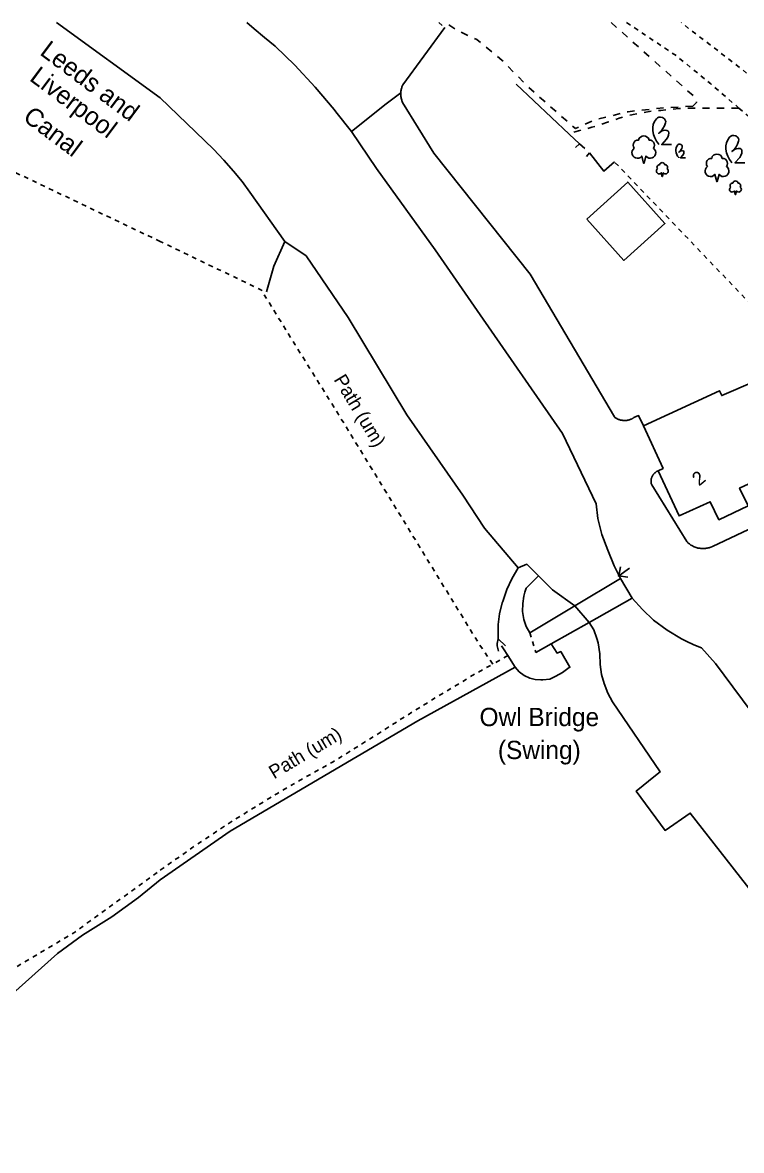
# Model space of a CAD drawing. Extents: x 421500 to 422711, y 436000 to 437000.
# Drawn here: x 421984.9 to 422063.6, y 436876.6 to 437000 of the extents above; entities that cross this region are included whole.
import ezdxf

# ---------------------------------------------------------------- set-up
doc = ezdxf.new("R2010")
doc.units = 0
doc.linetypes.add('716709-ExBase$0$OS-DASHEDLINE', pattern=[1, 0.5, -0.5])
doc.linetypes.add('716709-ExBase$0$OS-LANDFORM', pattern=[1.6, 0.8, -0.8])
doc.layers.get('0').update_dxf_attribs({"color": 210})
for name, color, linetype in [('716709-ExBase$0$OS-AREA_MOSAIC', 8, 'Continuous'), ('716709-ExBase$0$OS-LINE_0001_BLG_OUTLINE', 7, 'Continuous'), ('716709-ExBase$0$OS-LINE_0021_ROAD_OR_TRACK', 8, '716709-ExBase$0$OS-DASHEDLINE'), ('716709-ExBase$0$OS-LINE_0030_OBSTRUCTING_FEAT', 8, 'Continuous'), ('716709-ExBase$0$OS-LINE_0032_PATH_OR_EDGE', 8, '716709-ExBase$0$OS-DASHEDLINE'), ('716709-ExBase$0$OS-LINE_0036_VEGET_EDGE_LIMIT', 8, '716709-ExBase$0$OS-LANDFORM'), ('716709-ExBase$0$OS-LINE_0059_WATER_EDGE_LIMIT', 8, 'Continuous'), ('716709-ExBase$0$OS-LINE_0374_TOP_OF_SLOPE', 8, '716709-ExBase$0$OS-LANDFORM'), ('716709-ExBase$0$OS-LINE_0376_BOT_SLOPE_CLIFF', 8, '716709-ExBase$0$OS-LANDFORM'), ('716709-ExBase$0$OS-PT_0026_BENCH_MARK_LOCN', 8, 'Continuous'), ('716709-ExBase$0$OS-SYMB_0026_BENCH_MARK', 8, 'Continuous'), ('716709-ExBase$0$OS-TEXT_BUILDING_OR_STRUCTURE', 4, 'Continuous'), ('716709-ExBase$0$OS-TEXT_INLAND_WATER', 4, 'Continuous'), ('716709-ExBase$0$OS-TEXT_ROADSIDE', 4, 'Continuous'), ('716709-ExBase$0$OS-TEXT_STRUCTURE', 4, 'Continuous')]:
    doc.layers.add(name, color=color, linetype=linetype)
doc.styles.add('716709-ExBase$0$Standard', font='romans.shx')

# ---------------------------------------------------------------- blocks, each defined once
blk = doc.blocks.new('716709-ExBase$0$OS-BENCH MARK')
at = {"linetype": 'Continuous'}
blk.add_line((1.42, 0), (0, 0), dxfattribs=at)
at = {"linetype": 'Continuous', "flags": 128}
blk.add_lwpolyline([(0.707, 0.707), (0, 0), (0.707, -0.707)], dxfattribs=at)
blk = doc.blocks.new('716709-ExBase$0$OS-SE2236NWM0000083118')
at = {"layer": '716709-ExBase$0$OS-AREA_MOSAIC'}
for points in [[(-21.08, 16.24), (-22.16, 16.24), (-21.63, 16.84), (-21.5, 17.05), (-21.42, 17.28), (-21.39, 17.53), (-21.42, 17.65), (-21.49, 17.74), (-21.59, 17.79), (-21.8, 17.82), (-22.01, 17.78), (-22.19, 17.69), (-22.48, 17.47), (-22.23, 17.71), (-22.03, 17.98), (-21.87, 18.28), (-21.75, 18.61), (-21.73, 18.76), (-21.77, 18.91), (-21.86, 19.04), (-22.07, 19.18), (-22.31, 19.24), (-22.47, 19.22), (-22.62, 19.15), (-22.75, 19.05), (-22.95, 18.76), (-23.09, 18.44), (-23.15, 18.09), (-23.14, 17.74), (-23.07, 17.35), (-22.93, 16.98), (-22.75, 16.62), (-22.52, 16.3), (-22.48, 16.23)], [(-25.16, 15.83), (-25.29, 15.7), (-25.38, 15.54), (-25.42, 15.36), (-25.4, 15.17), (-25.32, 15), (-25.19, 14.87), (-25.03, 14.78), (-24.84, 14.74), (-24.66, 14.76), (-24.49, 14.84), (-24.35, 14.97), (-24.35, 14.97), (-24.15, 14.19), (-24.1, 14.19), (-23.89, 14.98), (-23.75, 14.85), (-23.58, 14.76), (-23.4, 14.74), (-23.21, 14.77), (-23.05, 14.86), (-22.92, 15), (-22.84, 15.17), (-22.82, 15.36), (-22.85, 15.54), (-22.95, 15.71), (-23.08, 15.84), (-23, 15.99), (-22.96, 16.17), (-22.99, 16.35), (-23.07, 16.51), (-23.2, 16.63), (-23.36, 16.71), (-23.54, 16.73), (-23.62, 16.92), (-23.75, 17.06), (-23.93, 17.16), (-24.12, 17.19), (-24.32, 17.16), (-24.49, 17.06), (-24.63, 16.92), (-24.7, 16.73), (-24.88, 16.71), (-25.05, 16.63), (-25.18, 16.51), (-25.26, 16.34), (-25.28, 16.16), (-25.25, 15.99), (-25.16, 15.83)], [(-19.58, 14.79), (-20.12, 14.79), (-19.86, 15.09), (-19.79, 15.19), (-19.75, 15.31), (-19.74, 15.43), (-19.75, 15.49), (-19.79, 15.54), (-19.84, 15.56), (-19.94, 15.57), (-20.04, 15.56), (-20.14, 15.51), (-20.28, 15.4), (-20.16, 15.52), (-20.06, 15.66), (-19.97, 15.81), (-19.92, 15.97), (-19.91, 16.05), (-19.93, 16.12), (-19.97, 16.18), (-20.08, 16.26), (-20.2, 16.28), (-20.28, 16.28), (-20.35, 16.24), (-20.41, 16.19), (-20.52, 16.05), (-20.59, 15.89), (-20.62, 15.71), (-20.61, 15.54), (-20.57, 15.34), (-20.51, 15.15), (-20.42, 14.98), (-20.3, 14.82), (-20.28, 14.78)], [(-13.08, 14.24), (-14.16, 14.24), (-13.63, 14.84), (-13.5, 15.05), (-13.42, 15.28), (-13.39, 15.53), (-13.42, 15.65), (-13.49, 15.74), (-13.59, 15.79), (-13.8, 15.82), (-14.01, 15.78), (-14.19, 15.69), (-14.48, 15.47), (-14.23, 15.71), (-14.03, 15.98), (-13.87, 16.28), (-13.75, 16.61), (-13.73, 16.76), (-13.77, 16.91), (-13.86, 17.04), (-14.07, 17.18), (-14.31, 17.24), (-14.47, 17.22), (-14.62, 17.15), (-14.75, 17.05), (-14.95, 16.76), (-15.09, 16.44), (-15.15, 16.09), (-15.14, 15.74), (-15.07, 15.35), (-14.93, 14.98), (-14.75, 14.62), (-14.52, 14.3), (-14.48, 14.23)], [(-17.16, 13.83), (-17.29, 13.7), (-17.38, 13.54), (-17.42, 13.36), (-17.4, 13.17), (-17.32, 13), (-17.19, 12.87), (-17.03, 12.78), (-16.84, 12.74), (-16.66, 12.76), (-16.49, 12.84), (-16.35, 12.97), (-16.35, 12.97), (-16.15, 12.19), (-16.1, 12.19), (-15.89, 12.98), (-15.75, 12.85), (-15.58, 12.76), (-15.4, 12.74), (-15.21, 12.77), (-15.05, 12.86), (-14.92, 13), (-14.84, 13.17), (-14.82, 13.36), (-14.85, 13.54), (-14.95, 13.71), (-15.08, 13.84), (-15, 13.99), (-14.96, 14.17), (-14.99, 14.35), (-15.07, 14.51), (-15.2, 14.63), (-15.36, 14.71), (-15.54, 14.73), (-15.62, 14.92), (-15.75, 15.06), (-15.93, 15.16), (-16.12, 15.19), (-16.32, 15.16), (-16.49, 15.06), (-16.63, 14.92), (-16.7, 14.73), (-16.88, 14.71), (-17.05, 14.63), (-17.18, 14.51), (-17.26, 14.34), (-17.28, 14.16), (-17.25, 13.99), (-17.16, 13.83)], [(-22.62, 13.58), (-22.69, 13.52), (-22.73, 13.44), (-22.75, 13.34), (-22.74, 13.25), (-22.7, 13.17), (-22.64, 13.1), (-22.56, 13.05), (-22.46, 13.04), (-22.37, 13.05), (-22.29, 13.09), (-22.22, 13.15), (-22.22, 13.15), (-22.12, 12.76), (-22.09, 12.76), (-21.99, 13.16), (-21.92, 13.09), (-21.83, 13.05), (-21.74, 13.04), (-21.65, 13.05), (-21.57, 13.1), (-21.5, 13.17), (-21.46, 13.25), (-21.45, 13.35), (-21.47, 13.44), (-21.51, 13.52), (-21.58, 13.58), (-21.54, 13.66), (-21.52, 13.75), (-21.54, 13.84), (-21.58, 13.92), (-21.64, 13.98), (-21.72, 14.02), (-21.81, 14.03), (-21.85, 14.13), (-21.92, 14.2), (-22.01, 14.25), (-22.1, 14.26), (-22.2, 14.25), (-22.29, 14.2), (-22.36, 14.13), (-22.39, 14.03), (-22.48, 14.02), (-22.57, 13.98), (-22.63, 13.92), (-22.67, 13.84), (-22.68, 13.75), (-22.67, 13.66), (-22.62, 13.58)], [(-11.58, 12.79), (-12.12, 12.79), (-11.86, 13.09), (-11.79, 13.19), (-11.75, 13.31), (-11.74, 13.43), (-11.75, 13.49), (-11.79, 13.54), (-11.84, 13.56), (-11.94, 13.57), (-12.04, 13.56), (-12.14, 13.51), (-12.28, 13.4), (-12.16, 13.52), (-12.06, 13.66), (-11.97, 13.81), (-11.92, 13.97), (-11.91, 14.05), (-11.93, 14.12), (-11.97, 14.18), (-12.08, 14.26), (-12.2, 14.28), (-12.28, 14.28), (-12.35, 14.24), (-12.41, 14.19), (-12.52, 14.05), (-12.59, 13.89), (-12.62, 13.71), (-12.61, 13.54), (-12.57, 13.34), (-12.51, 13.15), (-12.42, 12.98), (-12.3, 12.82), (-12.28, 12.78)], [(-14.62, 11.58), (-14.69, 11.52), (-14.73, 11.44), (-14.75, 11.34), (-14.74, 11.25), (-14.7, 11.17), (-14.64, 11.1), (-14.56, 11.05), (-14.46, 11.04), (-14.37, 11.05), (-14.29, 11.09), (-14.22, 11.15), (-14.22, 11.15), (-14.12, 10.76), (-14.09, 10.76), (-13.99, 11.16), (-13.92, 11.09), (-13.83, 11.05), (-13.74, 11.04), (-13.65, 11.05), (-13.57, 11.1), (-13.5, 11.17), (-13.46, 11.25), (-13.45, 11.35), (-13.47, 11.44), (-13.51, 11.52), (-13.58, 11.58), (-13.54, 11.66), (-13.52, 11.75), (-13.54, 11.84), (-13.58, 11.92), (-13.64, 11.98), (-13.72, 12.02), (-13.81, 12.03), (-13.85, 12.13), (-13.92, 12.2), (-14.01, 12.25), (-14.1, 12.26), (-14.2, 12.25), (-14.29, 12.2), (-14.36, 12.13), (-14.39, 12.03), (-14.48, 12.02), (-14.57, 11.98), (-14.63, 11.92), (-14.67, 11.84), (-14.68, 11.75), (-14.67, 11.66), (-14.62, 11.58)], [(-4.08, -4.76), (-5.16, -4.76), (-4.63, -4.16), (-4.5, -3.95), (-4.42, -3.72), (-4.39, -3.47), (-4.42, -3.35), (-4.49, -3.26), (-4.59, -3.21), (-4.8, -3.18), (-5.01, -3.22), (-5.19, -3.31), (-5.48, -3.53), (-5.23, -3.29), (-5.03, -3.02), (-4.87, -2.72), (-4.75, -2.39), (-4.73, -2.24), (-4.77, -2.09), (-4.86, -1.96), (-5.07, -1.82), (-5.31, -1.76), (-5.47, -1.78), (-5.62, -1.85), (-5.75, -1.95), (-5.95, -2.24), (-6.09, -2.56), (-6.15, -2.91), (-6.14, -3.26), (-6.07, -3.65), (-5.93, -4.02), (-5.75, -4.38), (-5.52, -4.7), (-5.48, -4.77)], [(6.84, -4.17), (6.71, -4.3), (6.62, -4.46), (6.58, -4.64), (6.6, -4.83), (6.68, -5), (6.81, -5.13), (6.97, -5.22), (7.16, -5.26), (7.34, -5.24), (7.51, -5.16), (7.65, -5.03), (7.65, -5.03), (7.85, -5.81), (7.9, -5.81), (8.11, -5.02), (8.25, -5.15), (8.42, -5.24), (8.6, -5.26), (8.79, -5.23), (8.95, -5.14), (9.08, -5), (9.16, -4.83), (9.18, -4.64), (9.15, -4.46), (9.05, -4.29), (8.92, -4.16), (9, -4.01), (9.04, -3.83), (9.01, -3.65), (8.93, -3.49), (8.8, -3.37), (8.64, -3.29), (8.46, -3.27), (8.38, -3.08), (8.25, -2.94), (8.07, -2.84), (7.88, -2.81), (7.68, -2.84), (7.51, -2.94), (7.37, -3.08), (7.3, -3.27), (7.12, -3.29), (6.95, -3.37), (6.82, -3.49), (6.74, -3.66), (6.72, -3.84), (6.75, -4.01), (6.84, -4.17)], [(9.15, -3.18), (9.25, -3.38), (9.48, -3.7), (9.52, -3.77)], [(-7.09, -6.8), (-6.89, -6.02), (-6.75, -6.15), (-6.58, -6.24), (-6.4, -6.26), (-6.21, -6.23), (-6.05, -6.14), (-5.92, -6), (-5.84, -5.83), (-5.82, -5.64), (-5.85, -5.46), (-5.95, -5.29), (-6.08, -5.16), (-6, -5.01), (-5.96, -4.83), (-5.99, -4.65), (-6.07, -4.49), (-6.2, -4.37), (-6.36, -4.29), (-6.54, -4.27), (-6.62, -4.08), (-6.75, -3.94), (-6.93, -3.84), (-7.12, -3.81), (-7.32, -3.84), (-7.49, -3.94), (-7.63, -4.08), (-7.7, -4.27), (-7.88, -4.29), (-8.05, -4.37), (-8.18, -4.49), (-8.26, -4.66), (-8.28, -4.84), (-8.25, -5.01), (-8.16, -5.17)], [(-2.58, -6.21), (-3.12, -6.21), (-2.86, -5.91), (-2.79, -5.81), (-2.75, -5.69), (-2.74, -5.57), (-2.75, -5.51), (-2.79, -5.46), (-2.84, -5.44), (-2.94, -5.43), (-3.04, -5.44), (-3.14, -5.49), (-3.28, -5.6), (-3.16, -5.48), (-3.06, -5.34), (-2.97, -5.19), (-2.92, -5.03), (-2.91, -4.95), (-2.93, -4.88), (-2.97, -4.82), (-3.08, -4.74), (-3.2, -4.72), (-3.28, -4.72), (-3.35, -4.76), (-3.41, -4.81), (-3.52, -4.95), (-3.59, -5.11), (-3.62, -5.29), (-3.61, -5.46), (-3.57, -5.66), (-3.51, -5.85), (-3.42, -6.02), (-3.3, -6.18), (-3.28, -6.22)], [(-8.16, -5.17), (-8.29, -5.3), (-8.38, -5.46)], [(-7.64, -6.23), (-7.49, -6.16), (-7.35, -6.03), (-7.35, -6.03), (-7.17, -6.72)], [(9.38, -6.42), (9.31, -6.48), (9.27, -6.56), (9.25, -6.66), (9.26, -6.75), (9.3, -6.83), (9.36, -6.9), (9.44, -6.95), (9.54, -6.96), (9.63, -6.95), (9.71, -6.91), (9.78, -6.85), (9.78, -6.85), (9.88, -7.24), (9.91, -7.24), (10.01, -6.84), (10.08, -6.91), (10.17, -6.95), (10.26, -6.96), (10.35, -6.95), (10.43, -6.9), (10.5, -6.83), (10.54, -6.75), (10.55, -6.65), (10.53, -6.56), (10.49, -6.48), (10.42, -6.42), (10.46, -6.34), (10.48, -6.25), (10.46, -6.16), (10.42, -6.08), (10.36, -6.02), (10.28, -5.98), (10.19, -5.97), (10.15, -5.87), (10.08, -5.8), (9.99, -5.75), (9.9, -5.74), (9.8, -5.75), (9.71, -5.8), (9.64, -5.87), (9.61, -5.97), (9.52, -5.98), (9.43, -6.02), (9.37, -6.08), (9.33, -6.16), (9.32, -6.25), (9.33, -6.34), (9.38, -6.42)], [(-5.62, -7.42), (-5.69, -7.48), (-5.73, -7.56), (-5.75, -7.66), (-5.74, -7.75), (-5.7, -7.83), (-5.64, -7.9), (-5.56, -7.95), (-5.46, -7.96), (-5.37, -7.95), (-5.29, -7.91), (-5.22, -7.85), (-5.22, -7.85), (-5.12, -8.24), (-5.09, -8.24), (-4.99, -7.84), (-4.92, -7.91), (-4.83, -7.95), (-4.74, -7.96), (-4.65, -7.95), (-4.57, -7.9), (-4.5, -7.83), (-4.46, -7.75), (-4.45, -7.65), (-4.47, -7.56), (-4.51, -7.48), (-4.58, -7.42), (-4.54, -7.34), (-4.52, -7.25), (-4.54, -7.16), (-4.58, -7.08), (-4.64, -7.02), (-4.72, -6.98), (-4.81, -6.97), (-4.85, -6.87), (-4.92, -6.8), (-5.01, -6.75), (-5.1, -6.74), (-5.2, -6.75), (-5.29, -6.8), (-5.36, -6.87), (-5.39, -6.97), (-5.48, -6.98), (-5.57, -7.02), (-5.63, -7.08), (-5.67, -7.16), (-5.68, -7.25), (-5.67, -7.34), (-5.62, -7.42)], [(7.92, -15.76), (6.84, -15.76), (7.37, -15.16), (7.5, -14.95), (7.58, -14.72), (7.61, -14.47), (7.58, -14.35), (7.51, -14.26), (7.41, -14.21), (7.2, -14.18), (6.99, -14.22), (6.81, -14.31), (6.52, -14.53), (6.77, -14.29), (6.97, -14.02), (7.13, -13.72), (7.25, -13.39), (7.27, -13.24), (7.23, -13.09), (7.14, -12.96), (6.93, -12.82), (6.69, -12.76), (6.53, -12.78), (6.38, -12.85), (6.25, -12.95), (6.05, -13.24), (5.91, -13.56), (5.85, -13.91), (5.86, -14.26), (5.93, -14.65), (6.07, -15.02), (6.25, -15.38), (6.48, -15.7), (6.52, -15.77)], [(22.13, -13.13), (22.05, -13.24), (21.91, -13.56), (21.85, -13.91), (21.86, -14.26), (21.93, -14.65), (22.07, -15.02), (22.25, -15.38), (22.48, -15.7), (22.52, -15.77)], [(23.92, -15.76), (22.84, -15.76), (23.37, -15.16), (23.5, -14.95), (23.58, -14.72), (23.61, -14.47), (23.58, -14.35), (23.51, -14.26), (23.41, -14.21), (23.2, -14.18), (22.99, -14.22), (22.81, -14.31), (22.52, -14.53), (22.77, -14.29), (22.97, -14.02), (23.11, -13.77)], [(6.03, -15.86), (6.04, -15.83), (6.01, -15.65), (5.93, -15.49), (5.8, -15.37), (5.68, -15.31)], [(9.42, -17.21), (8.88, -17.21), (9.14, -16.91), (9.21, -16.81), (9.25, -16.69), (9.26, -16.57), (9.25, -16.51), (9.21, -16.46), (9.16, -16.44), (9.06, -16.43), (8.96, -16.44), (8.86, -16.49), (8.72, -16.6), (8.84, -16.48), (8.94, -16.34), (9.03, -16.19), (9.08, -16.03), (9.09, -15.95), (9.07, -15.88), (9.03, -15.82), (8.92, -15.74), (8.8, -15.72), (8.72, -15.72), (8.65, -15.76), (8.59, -15.81), (8.48, -15.95), (8.41, -16.11), (8.38, -16.29), (8.39, -16.46), (8.43, -16.66), (8.49, -16.85), (8.58, -17.02), (8.7, -17.18), (8.72, -17.22)], [(19.84, -16.17), (19.71, -16.3), (19.62, -16.46), (19.58, -16.64), (19.6, -16.83), (19.68, -17), (19.81, -17.13), (19.97, -17.22), (20.16, -17.26), (20.34, -17.24), (20.51, -17.16), (20.65, -17.03), (20.65, -17.03), (20.85, -17.81), (20.9, -17.81), (21.11, -17.02), (21.25, -17.15), (21.42, -17.24), (21.6, -17.26), (21.79, -17.23), (21.95, -17.14), (22.08, -17), (22.16, -16.83), (22.18, -16.64), (22.15, -16.46), (22.05, -16.29), (21.92, -16.16), (22, -16.01), (22.04, -15.83), (22.01, -15.65), (21.93, -15.49), (21.8, -15.37), (21.64, -15.29), (21.46, -15.27), (21.38, -15.08), (21.25, -14.94), (21.07, -14.84), (20.88, -14.81), (20.68, -14.84), (20.51, -14.94), (20.37, -15.08), (20.3, -15.27), (20.12, -15.29), (19.95, -15.37), (19.82, -15.49), (19.74, -15.66), (19.72, -15.84), (19.75, -16.01), (19.84, -16.17)], [(25.42, -17.21), (24.88, -17.21), (25.14, -16.91), (25.21, -16.81), (25.25, -16.69), (25.26, -16.57), (25.25, -16.51), (25.21, -16.46), (25.16, -16.44), (25.06, -16.43), (24.96, -16.44), (24.86, -16.49), (24.72, -16.6), (24.84, -16.48), (24.94, -16.34), (25.03, -16.19), (25.08, -16.03), (25.09, -15.95), (25.07, -15.88), (25.03, -15.82), (24.92, -15.74), (24.8, -15.72), (24.72, -15.72), (24.65, -15.76), (24.59, -15.81), (24.48, -15.95), (24.41, -16.11), (24.38, -16.29), (24.39, -16.46), (24.43, -16.66), (24.49, -16.85), (24.58, -17.02), (24.7, -17.18), (24.72, -17.22)], [(7.47, -18.29), (7.48, -18.25), (7.46, -18.16), (7.42, -18.08), (7.36, -18.02), (7.28, -17.98)], [(22.38, -18.42), (22.31, -18.48), (22.27, -18.56), (22.25, -18.66), (22.26, -18.75), (22.3, -18.83), (22.36, -18.9), (22.44, -18.95), (22.54, -18.96), (22.63, -18.95), (22.71, -18.91), (22.78, -18.85), (22.78, -18.85), (22.88, -19.24), (22.91, -19.24), (23.01, -18.84), (23.08, -18.91), (23.17, -18.95), (23.26, -18.96), (23.35, -18.95), (23.43, -18.9), (23.5, -18.83), (23.54, -18.75), (23.55, -18.65), (23.53, -18.56), (23.49, -18.48), (23.42, -18.42), (23.46, -18.34), (23.48, -18.25), (23.46, -18.16), (23.42, -18.08), (23.36, -18.02), (23.28, -17.98), (23.19, -17.97), (23.15, -17.87), (23.08, -17.8), (22.99, -17.75), (22.9, -17.74), (22.8, -17.75), (22.71, -17.8), (22.64, -17.87), (22.61, -17.97), (22.52, -17.98), (22.43, -18.02), (22.37, -18.08), (22.33, -18.16), (22.32, -18.25), (22.33, -18.34), (22.38, -18.42)]]:
    blk.add_lwpolyline(points, dxfattribs=at)
blk = doc.blocks.new('716709-ExBase$0$OS-DOT')
at = {"linetype": 'Continuous'}
blk.add_circle((0, 0), 0.05, dxfattribs=at)

msp = doc.modelspace()

# ---------------------------------------------------------------- linework, layer by layer
at = {"layer": '716709-ExBase$0$OS-LINE_0001_BLG_OUTLINE', "flags": 128}
for points in [[(422052.83, 436955.88), (422061.17, 436959.73), (422061.4, 436959.2), (422065.04, 436960.78), (422066.8, 436956.73), (422067.35, 436956.97), (422069.53, 436951.94), (422063.35, 436949.08), (422064.28, 436947.15), (422061.09, 436945.62), (422060.14, 436947.6), (422056.74, 436946.04), (422054.46, 436950.99)], [(422054.46, 436950.99), (422054.98, 436951.23), (422052.83, 436955.88)]]:
    msp.add_lwpolyline(points, dxfattribs=at)
at = {"layer": '716709-ExBase$0$OS-LINE_0021_ROAD_OR_TRACK', "flags": 128}
for points in [[(422051, 437000), (422056.45, 436996.35), (422060.2, 436993.3), (422063.28, 436990.65)], [(422085.16, 436973.2), (422079.8, 436979.75), (422074.1, 436985.55), (422069.6, 436989.95), (422063.6, 436994.9), (422056.95, 437000)], [(422063.28, 436990.65), (422064.15, 436989.9), (422070.25, 436984.35), (422074.85, 436979.7), (422080.1, 436974.05), (422084.2, 436969.3), (422088.5, 436964.75), (422092.25, 436961.6), (422097.9, 436958.1), (422102.3, 436955.2), (422105, 436953.85), (422107.25, 436952.6)]]:
    msp.add_lwpolyline(points, dxfattribs=at)
at = {"layer": '716709-ExBase$0$OS-LINE_0030_OBSTRUCTING_FEAT'}
for p, q in [((422044.72, 436987.81), (422038.9, 436993.25)), ((422045.85, 436986.75), (422044.72, 436987.81)), ((422045.4, 436986.35), (422045.85, 436986.75)), ((422046.6, 436985.35), (422046.95, 436985.75)), ((422050.34, 436939.21), (422045.33, 436936.21)), ((422051.62, 436937.03), (422046.9, 436934.4)), ((422045.33, 436936.21), (422040.4, 436933.25)), ((422046.9, 436934.4), (422042.73, 436932.04)), ((422036.95, 436932.6), (422037.75, 436931.85)), ((422037.3, 436931.85), (422037.54, 436931.49)), ((422042.73, 436932.04), (422041.08, 436931.11)), ((422037.54, 436931.49), (422038, 436930.76)), ((422038, 436930.76), (422038.8, 436929.5))]:
    msp.add_line(p, q, dxfattribs=at)
at = {"layer": '716709-ExBase$0$OS-LINE_0030_OBSTRUCTING_FEAT', "flags": 128}
for points in [[(422031.13, 436999.45), (422026.52, 436993.19), (422026.46, 436993.05), (422026.43, 436992.96), (422026.4, 436992.87), (422026.37, 436992.78), (422026.35, 436992.68), (422026.33, 436992.59), (422026.32, 436992.49), (422026.31, 436992.4), (422026.3, 436992.3)], [(422026.3, 436992.3), (422024.7, 436991.1), (422020.9, 436988.09)], [(422026.3, 436992.3), (422026.3, 436992.2), (422026.3, 436992.1), (422026.31, 436992.01), (422026.32, 436991.91), (422026.33, 436991.81), (422026.35, 436991.72), (422026.37, 436991.62), (422026.4, 436991.53), (422026.43, 436991.44), (422026.46, 436991.35), (422026.5, 436991.26), (422029.93, 436985.73), (422040.46, 436972.47), (422049.66, 436956.87), (422049.72, 436956.82), (422049.78, 436956.78), (422049.85, 436956.74), (422049.91, 436956.7), (422049.98, 436956.67), (422050.05, 436956.63), (422050.12, 436956.6), (422050.19, 436956.58), (422050.26, 436956.55), (422050.33, 436956.53), (422050.43, 436956.51), (422050.5, 436956.5), (422050.58, 436956.49), (422050.66, 436956.48), (422050.73, 436956.48), (422050.81, 436956.48), (422050.88, 436956.48), (422050.96, 436956.48), (422051.03, 436956.49), (422051.11, 436956.51), (422051.18, 436956.52), (422051.26, 436956.54), (422051.33, 436956.56), (422051.4, 436956.59), (422051.47, 436956.61), (422051.54, 436956.64), (422051.61, 436956.68), (422051.68, 436956.71), (422051.8, 436956.79), (422052.3, 436957.02), (422052.83, 436955.88)], [(422046.95, 436985.75), (422048.5, 436983.75), (422049.67, 436984.77)], [(422046.63, 436978.5), (422050.7, 436973.99), (422055.19, 436978.04), (422051.12, 436982.55), (422046.63, 436978.5)], [(422013.6, 436976.05), (422012.4, 436973.35), (422011.6, 436970.55)], [(422068.9, 436946.7), (422060.38, 436942.7), (422060.2, 436942.62), (422060.1, 436942.59), (422060.01, 436942.56), (422059.91, 436942.54), (422059.81, 436942.52), (422059.71, 436942.5), (422059.61, 436942.49), (422059.51, 436942.48), (422059.41, 436942.47), (422059.3, 436942.47), (422059.2, 436942.48), (422059.1, 436942.48), (422059, 436942.5), (422058.9, 436942.51), (422058.8, 436942.53), (422058.7, 436942.56), (422058.61, 436942.59), (422058.51, 436942.62), (422058.39, 436942.67), (422058.3, 436942.71), (422058.21, 436942.76), (422058.12, 436942.81), (422058.03, 436942.86), (422057.95, 436942.92), (422057.87, 436942.98), (422057.79, 436943.04), (422057.71, 436943.11), (422057.64, 436943.18), (422057.57, 436943.25), (422053.74, 436949.43), (422053.72, 436949.48), (422053.71, 436949.53), (422053.7, 436949.58), (422053.69, 436949.64), (422053.68, 436949.69), (422053.68, 436949.74), (422053.67, 436949.79), (422053.67, 436949.85), (422053.68, 436949.9), (422053.68, 436949.95), (422053.69, 436950), (422053.69, 436950.06), (422053.7, 436950.11), (422053.72, 436950.16), (422053.73, 436950.21), (422053.75, 436950.26), (422053.77, 436950.31), (422053.79, 436950.36), (422053.83, 436950.44), (422053.86, 436950.49), (422053.89, 436950.53), (422053.92, 436950.57), (422053.95, 436950.62), (422053.98, 436950.66), (422054.02, 436950.69), (422054.06, 436950.73), (422054.1, 436950.77), (422054.14, 436950.8), (422054.18, 436950.83), (422054.22, 436950.86), (422054.27, 436950.89), (422054.31, 436950.92), (422054.36, 436950.94), (422054.41, 436950.97), (422054.46, 436950.99)], [(422039.15, 436940.35), (422038.45, 436939.15), (422037.9, 436938), (422037.45, 436936.7), (422037.4, 436936.55), (422037.1, 436935.35), (422036.95, 436934.15), (422036.95, 436932.6)], [(422040.4, 436933.25), (422040, 436933.95), (422039.75, 436934.7), (422039.6, 436935.6), (422039.65, 436936.45), (422039.75, 436937.25), (422039.85, 436937.7), (422040, 436938.15), (422041.37, 436939.48)], [(422036.95, 436932.6), (422036.85, 436932.1), (422036.85, 436931.85), (422036.9, 436931.55), (422037, 436931.25)], [(422038.8, 436929.5), (422039.25, 436929), (422039.8, 436928.6), (422040.4, 436928.3), (422041, 436928.15), (422041.6, 436928.1), (422041.85, 436928.1), (422042.6, 436928.2), (422043.25, 436928.5), (422044, 436928.9), (422044.7, 436929.45), (422044.8, 436929.5), (422043.8, 436931.2), (422043.4, 436931.05), (422042.73, 436932.04)], [(422000, 436906.25), (422007.65, 436911.55), (422028.15, 436923.65), (422038.8, 436929.5)], [(421958.08, 436835.24), (421958.9, 436836.5), (421961.3, 436840.25), (421962.15, 436841.75), (421964.45, 436846.1), (421966.65, 436850.5), (421970.85, 436860.75), (421971.15, 436861.8), (421971.4, 436862.55), (421971.65, 436863.1), (421972.3, 436863.8), (421982.65, 436892.35), (421982.7, 436892.55), (421983, 436893.05), (421983.5, 436893.5), (421988.75, 436898.2), (421991.5, 436900.2), (421994.7, 436902.2), (421997.6, 436904.3), (422000, 436906.25)]]:
    msp.add_lwpolyline(points, dxfattribs=at)
at = {"layer": '716709-ExBase$0$OS-LINE_0032_PATH_OR_EDGE'}
for p, q in [((422030.45, 437000), (422031.13, 436999.45)), ((422072.92, 436960.47), (422049.67, 436984.77)), ((422040.4, 436933.25), (422041.08, 436931.11)), ((422038, 436930.76), (422036.35, 436929.84))]:
    msp.add_line(p, q, dxfattribs=at)
at = {"layer": '716709-ExBase$0$OS-LINE_0032_PATH_OR_EDGE', "flags": 128}
for points in [[(422000, 436976.05), (421983, 436984.15), (421981.4, 436984.95), (421979.7, 436985.85), (421978.95, 436986.2), (421976.8, 436986.9), (421950.65, 436997.95), (421947.05, 437000)], [(422036.35, 436929.84), (422034.7, 436932.3), (422019.45, 436957.2), (422014.75, 436964.75), (422011.05, 436970.75), (422000, 436976.05)], [(422000, 436907.3), (422003.55, 436909.8), (422007.75, 436912.6), (422012.8, 436915.7), (422014.7, 436916.8), (422018.9, 436919.15), (422023.95, 436922.3), (422027.8, 436924.75), (422030.5, 436926.4), (422034.4, 436928.75), (422036.35, 436929.84)], [(421956.82, 436836.69), (421958.3, 436838.85), (421960.05, 436841.65), (421961.95, 436844.75), (421963.8, 436847.85), (421965.15, 436850.5), (421967.5, 436856.3), (421967.8, 436857.3), (421974.75, 436877.95), (421978.9, 436890.55), (421979.35, 436891.75), (421979.4, 436891.85), (421979.95, 436892.85), (421980.55, 436893.85), (421982, 436895.3), (421982.3, 436895.55), (421990.55, 436900.45), (422000, 436907.3)]]:
    msp.add_lwpolyline(points, dxfattribs=at)
at = {"layer": '716709-ExBase$0$OS-LINE_0036_VEGET_EDGE_LIMIT'}
msp.add_line((422045.85, 436986.75), (422046.95, 436985.75), dxfattribs=at)
at = {"layer": '716709-ExBase$0$OS-LINE_0036_VEGET_EDGE_LIMIT', "flags": 128}
msp.add_lwpolyline([(422063.28, 436990.65), (422057.75, 436990.65), (422056.7, 436990.6), (422055.75, 436990.5), (422054.75, 436990.4), (422053.7, 436990.3), (422052.7, 436990.15), (422051.7, 436989.95), (422051.55, 436989.9), (422050.85, 436989.75), (422050.2, 436989.55), (422049.55, 436989.3), (422048.9, 436989.1), (422048.2, 436988.85), (422047.55, 436988.65), (422047.2, 436988.55), (422045, 436987.95), (422044.72, 436987.81)], dxfattribs=at)
at = {"layer": '716709-ExBase$0$OS-LINE_0059_WATER_EDGE_LIMIT'}
for p, q in [((421988.65, 437000), (422000, 436991.75)), ((422051.62, 436937.03), (422050.34, 436939.21)), ((422051.62, 436937.03), (422052.75, 436935.8)), ((422046.9, 436934.4), (422045.33, 436936.21))]:
    msp.add_line(p, q, dxfattribs=at)
at = {"layer": '716709-ExBase$0$OS-LINE_0059_WATER_EDGE_LIMIT', "flags": 128}
for points in [[(422009.45, 437000), (422010.25, 436999.3), (422011.4, 436998.35), (422012.55, 436997.4), (422014.7, 436995.35), (422016.95, 436992.95), (422019, 436990.5), (422019.2, 436990.25), (422020.9, 436988.09)], [(422000, 436991.75), (422005.8, 436986.15), (422006.95, 436984.95), (422008, 436983.75), (422008.95, 436982.6), (422009.8, 436981.45), (422013.6, 436976.05)], [(422020.9, 436988.09), (422023.66, 436984.04), (422030.05, 436975.15), (422034.98, 436968.05), (422044, 436955.05), (422047.65, 436947.35), (422047.85, 436945.75), (422048.25, 436944.15), (422048.3, 436944), (422048.95, 436942.3), (422049.65, 436940.6), (422050, 436939.85), (422050.34, 436939.21)], [(422013.6, 436976.05), (422015.95, 436974.5), (422020.55, 436967.75), (422026.95, 436957.1), (422033.1, 436948.3), (422035.45, 436944.7), (422039.15, 436940.35)], [(422039.15, 436940.35), (422040.1, 436940.75), (422041.37, 436939.48)], [(422041.37, 436939.48), (422042.9, 436937.95), (422045.33, 436936.21)], [(422052.75, 436935.8), (422053.95, 436934.65), (422055.45, 436933.55), (422057, 436932.6), (422057.5, 436932.35), (422058.35, 436931.95), (422059.2, 436931.6), (422060.7, 436929.9), (422070.4, 436916.85), (422071.5, 436915.5), (422083.05, 436903.2), (422084.85, 436901.45), (422085.5, 436901.95), (422089.25, 436898.15), (422088.85, 436897.5), (422116.55, 436871.5), (422131.75, 436856.4), (422139.55, 436848.45), (422143.1, 436844.3), (422154.4, 436829.55), (422159.6, 436822.55), (422167.6, 436810.6), (422172.15, 436803.9)], [(422046.9, 436934.4), (422047.4, 436933.6), (422047.75, 436932.65), (422047.9, 436932.15), (422048.05, 436930.95), (422048.1, 436929.8), (422048.25, 436928.7), (422048.55, 436927.7), (422048.95, 436926.65), (422049.45, 436925.7), (422054.65, 436918.05), (422054.15, 436917.65), (422052.05, 436915.95), (422055.2, 436911.65), (422057.95, 436913.55), (422067.4, 436901.45), (422068, 436900.7), (422068.55, 436899.8), (422069.05, 436898.85), (422069.5, 436897.85), (422073.2, 436889.3), (422077.95, 436885), (422082.1, 436880.35), (422086.35, 436875.5)]]:
    msp.add_lwpolyline(points, dxfattribs=at)
at = {"layer": '716709-ExBase$0$OS-LINE_0374_TOP_OF_SLOPE', "flags": 128}
msp.add_lwpolyline([(422058.24, 436990.84), (422055.3, 436990.7), (422051.15, 436990.25), (422047.5, 436989.35), (422045.4, 436988.4), (422040.3, 436992.9), (422037.35, 436995.9), (422034.6, 436998.15), (422032.45, 436999.15), (422031.2, 437000)], dxfattribs=at)
at = {"layer": '716709-ExBase$0$OS-LINE_0376_BOT_SLOPE_CLIFF', "flags": 128}
msp.add_lwpolyline([(422049.3, 437000), (422058.45, 436991.85), (422058.65, 436991.25), (422058.24, 436990.84)], dxfattribs=at)

# ---------------------------------------------------------------- block references
at = {"layer": '716709-ExBase$0$OS-AREA_MOSAIC'}
msp.add_blockref('716709-ExBase$0$OS-SE2236NWM0000083118', (422077, 436970.42), dxfattribs=at)
at = {"layer": '716709-ExBase$0$OS-PT_0026_BENCH_MARK_LOCN'}
msp.add_blockref('716709-ExBase$0$OS-DOT', (422050.15, 436939.5), dxfattribs=at)
at = {"layer": '716709-ExBase$0$OS-SYMB_0026_BENCH_MARK', "rotation": 35.40000152587891}
msp.add_blockref('716709-ExBase$0$OS-BENCH MARK', (422050.15, 436939.5), dxfattribs=at)

# ---------------------------------------------------------------- texts
at = {"layer": '716709-ExBase$0$OS-TEXT_BUILDING_OR_STRUCTURE', "insert": (422059.35, 436949.6), "char_height": 1.5, "width": 1.5, "attachment_point": 8, "rotation": 39.4, "style": '716709-ExBase$0$Standard'}
msp.add_mtext('{\\fHeledd|b0|i0|c0|p34;2}', dxfattribs=at)
at = {"layer": '716709-ExBase$0$OS-TEXT_INLAND_WATER', "char_height": 2, "rotation": 323.2, "style": '716709-ExBase$0$Standard'}
for s, insert, width, attachment_point in [('{\\fHeledd|b0|i0|c0|p34;Leeds and}', (421991.7, 436992.8), 16.3243, 8), ('{\\fHeledd|b0|i0|c0|p34;Liverpool}', (421990.35, 436991.05), 13.9459, 5), ('{\\fHeledd|b0|i0|c0|p34;Canal}', (421988.85, 436988.9), 9.0811, 2)]:
    msp.add_mtext(s, dxfattribs=dict(at, insert=insert, width=width, attachment_point=attachment_point))
at = {"layer": '716709-ExBase$0$OS-TEXT_ROADSIDE', "char_height": 1.5, "width": 11.75, "attachment_point": 8, "style": '716709-ExBase$0$Standard'}
for insert, rotation in [((422020.8, 436956.95), 301), ((422016.45, 436919.1), 31)]:
    msp.add_mtext('{\\fHeledd|b0|i0|c0|p34;Path (um)}', dxfattribs=dict(at, insert=insert, rotation=rotation))
at = {"layer": '716709-ExBase$0$OS-TEXT_STRUCTURE', "char_height": 2, "style": '716709-ExBase$0$Standard'}
for s, insert, width, attachment_point in [('{\\fHeledd|b0|i0|c0|p34;Owl Bridge}', (422041.45, 436922.45), 17.1111, 8), ('{\\fHeledd|b0|i0|c0|p34;(Swing)}', (422041.45, 436921.45), 12, 2)]:
    msp.add_mtext(s, dxfattribs=dict(at, insert=insert, width=width, attachment_point=attachment_point))

doc.saveas('drawing.dxf')
